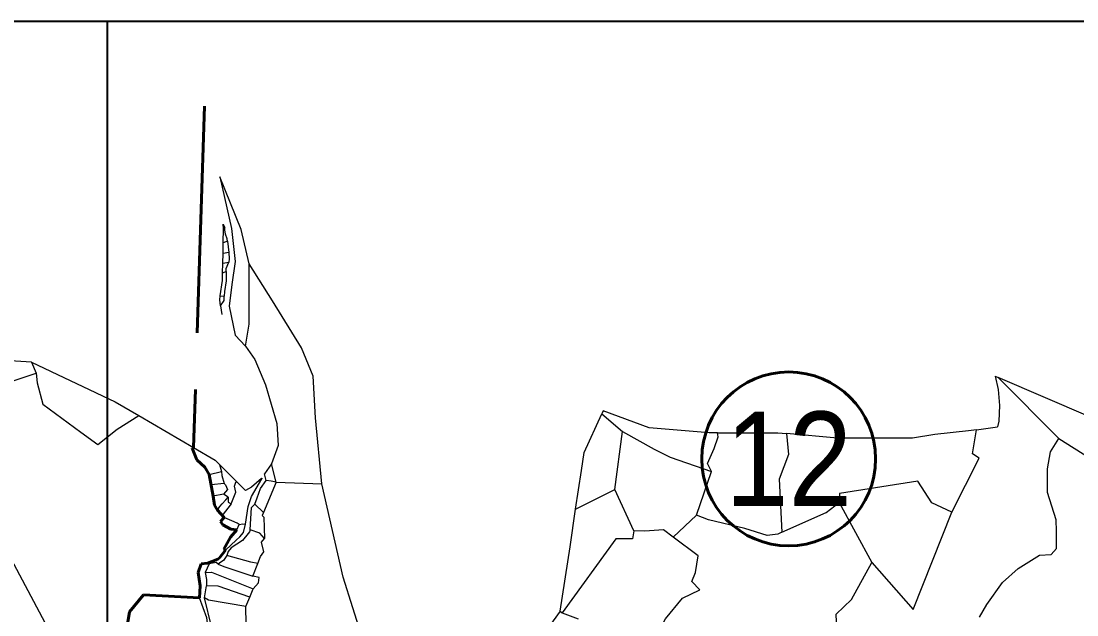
# Model space of a CAD drawing. Header units: metres. Extents: x 548568 to 557107, y 1817749 to 1829427.
# Drawn here: x 552936 to 553718, y 1824560 to 1825000 of the extents above; entities that cross this region are included whole.
import ezdxf
from ezdxf.enums import TextEntityAlignment as Align

# ---------------------------------------------------------------- set-up
doc = ezdxf.new("R2010")
doc.units = ezdxf.units.M
doc.header["$LTSCALE"] = 28
doc.linetypes.add('LONG_DASHED', pattern=[7.5, 6, -1.5])
for name, color, linetype, lineweight in [('10', 7, 'Continuous', 13), ('32', 7, 'Continuous', 13), ('34', 7, 'LONG_DASHED', 40), ('54', 7, 'Continuous', 25), ('63', 7, 'Continuous', 40)]:
    doc.layers.add(name, color=color, linetype=linetype, lineweight=lineweight)

msp = doc.modelspace()

# ---------------------------------------------------------------- linework, layer by layer
at = {"layer": '10'}
for p, q in [((553088.88, 1824836.88), (553085.7, 1824835.87)), ((553089.69, 1824828.67), (553085.54, 1824827.76)), ((553085.36, 1824820.78), (553089.8, 1824821.42)), ((553087.71, 1824814.51), (553085.15, 1824813.37)), ((553083.4, 1824796.41), (553086.26, 1824796.28)), ((553094.55, 1824767.34), (553102.07, 1824759.17)), ((552943.52, 1824747.3), (552946.91, 1824739.1)), ((553657.48, 1824737.03), (553659.85, 1824736.01)), ((553704.68, 1824690.7), (553659.85, 1824736.01)), ((553023.12, 1824707.76), (553063.59, 1824684.21)), ((553367.11, 1824711.26), (553366.08, 1824708.98)), ((553366.08, 1824708.98), (553381.59, 1824696.07)), ((553643.88, 1824697.34), (553659.29, 1824699.5)), ((553062.64, 1824683.59), (553063.59, 1824684.21)), ((553062.64, 1824683.59), (553063.59, 1824684.21)), ((553082.9, 1824671.62), (553084.33, 1824666.31)), ((553082.9, 1824671.62), (553095.76, 1824658.75)), ((553075.16, 1824664.23), (553084.33, 1824666.31)), ((553076.71, 1824656.41), (553075.16, 1824664.23)), ((553436.27, 1824634.13), (553447.48, 1824666.3)), ((553086.33, 1824657.51), (553076.71, 1824656.41)), ((553078.27, 1824647.99), (553076.71, 1824656.41)), ((553095.76, 1824658.75), (553102.24, 1824652.26)), ((553124.82, 1824658.44), (553115.48, 1824636.05)), ((553124.82, 1824658.44), (553158.76, 1824657.26)), ((553346.77, 1824638.42), (553375.82, 1824653.05)), ((553085.72, 1824649.52), (553078.27, 1824647.99)), ((553089.24, 1824647.4), (553085.72, 1824649.52)), ((553542.12, 1824643.48), (553566.26, 1824599)), ((553084.95, 1824633.68), (553081.41, 1824637.65)), ((553084.95, 1824633.68), (553081.41, 1824637.65)), ((553091.54, 1824642.45), (553084.95, 1824633.68)), ((553108.93, 1824642.17), (553115.48, 1824636.05)), ((553084.95, 1824633.68), (553086.35, 1824632.18)), ((553084.95, 1824633.68), (553086.35, 1824632.18)), ((553436.27, 1824634.13), (553419.05, 1824617.85)), ((552924, 1824609.78), (552978.98, 1824506.66)), ((553107.45, 1824588.96), (553111.38, 1824598.15)), ((553102.47, 1824566.46), (553105.32, 1824573.35)), ((553105.32, 1824573.35), (553107.71, 1824579.48)), ((553335.26, 1824562.87), (553313.67, 1824533.31)), ((553335.26, 1824562.87), (553336.87, 1824561.77)), ((553336.87, 1824561.77), (553348.63, 1824557.26))]:
    msp.add_line(p, q, dxfattribs=at)
for points in [[(553104.85, 1824820.25), (553098.9, 1824845.54), (553083.02, 1824884.64)], [(553085.7, 1824835.87), (553085.9, 1824846.44), (553085.64, 1824849.63)], [(553083.4, 1824796.41), (553084.99, 1824807.97), (553085.15, 1824813.37), (553085.36, 1824820.78), (553085.54, 1824827.76), (553085.7, 1824835.87)], [(553102.07, 1824759.17), (553104.83, 1824775.63), (553104.85, 1824820.25)], [(553158.76, 1824657.26), (553154.11, 1824706.11), (553152.36, 1824736.94), (553143.65, 1824757.87), (553122.15, 1824792.77), (553104.85, 1824820.25)], [(553083.63, 1824789.12), (553083.01, 1824793.56), (553083.4, 1824796.41)], [(553102.07, 1824759.17), (553109.17, 1824749.27), (553116.85, 1824730.68), (553125.24, 1824702.02), (553126.26, 1824685.73), (553121.41, 1824672.11)], [(552943.52, 1824747.3), (552915.94, 1824749.03), (552890.09, 1824749.03), (552859.07, 1824747.3), (552826.33, 1824736.95), (552767.73, 1824712.81), (552726.37, 1824692.11), (552709.67, 1824689.66)], [(552943.52, 1824747.3), (553005.56, 1824717.98), (553023.12, 1824707.76)], [(552892.11, 1824708.66), (552904.56, 1824725.07), (552946.91, 1824739.1)], [(552946.91, 1824739.1), (552947.79, 1824731.96), (552951.89, 1824716.36), (552980.24, 1824695.46), (552992.79, 1824686.47), (553007.05, 1824697.78), (553023.12, 1824707.76)], [(553657.48, 1824737.03), (553659.85, 1824727.15), (553660.92, 1824715.31), (553660.42, 1824703.72), (553659.29, 1824699.5)], [(553841.94, 1824625.51), (553773.76, 1824681.04), (553728.15, 1824706.66), (553659.85, 1824736.01)], [(553346.77, 1824638.42), (553350.97, 1824667.17), (553353.1, 1824680.4), (553366.08, 1824708.98)], [(553451.98, 1824694.99), (553445.81, 1824694.99), (553401.12, 1824698.81), (553367.11, 1824711.26)], [(553389.91, 1824622.39), (553375.82, 1824653.05), (553381.59, 1824696.07)], [(553381.59, 1824696.07), (553405.01, 1824682.89), (553416.68, 1824677.01), (553447.48, 1824666.3)], [(553447.48, 1824666.3), (553444.44, 1824672.42), (553449.32, 1824683.5), (553452.4, 1824692.08), (553451.98, 1824694.99)], [(553451.98, 1824694.99), (553496.51, 1824694.99), (553502.91, 1824694.44)], [(553502.91, 1824694.44), (553504.54, 1824678.99), (553497.44, 1824660.74), (553499.62, 1824621.46)], [(553643.88, 1824697.34), (553637.85, 1824696.5), (553612.84, 1824693.67), (553596.26, 1824691.17), (553540.66, 1824691.17), (553502.91, 1824694.44)], [(553625.52, 1824636.23), (553645.77, 1824676.27), (553640.71, 1824679.54), (553643.88, 1824697.34)], [(553645.99, 1824558.55), (553651.5, 1824567.96), (553662.95, 1824584.22), (553674.75, 1824594.5), (553690.39, 1824604.38), (553698.99, 1824604.82), (553703.06, 1824609.43), (553703.05, 1824622.25), (553702.92, 1824630.56), (553696.37, 1824650.74), (553696.29, 1824668.47), (553698.71, 1824680.98), (553704.68, 1824690.7)], [(553704.68, 1824690.7), (553734.27, 1824672.42), (553776.79, 1824645.07), (553802.61, 1824628.02), (553822.14, 1824607.23), (553833.85, 1824593.46)], [(553062.64, 1824683.59), (553066.18, 1824675.07), (553071.89, 1824669.51), (553075.16, 1824664.23)], [(553062.64, 1824683.59), (553066.18, 1824675.07), (553071.89, 1824669.51), (553075.16, 1824664.23)], [(553063.59, 1824684.21), (553079.66, 1824674.86), (553082.9, 1824671.62)], [(553124.82, 1824658.44), (553121.41, 1824672.11), (553116.33, 1824664.65)], [(553078.27, 1824647.99), (553076.71, 1824656.41), (553075.16, 1824664.23)], [(553084.33, 1824666.31), (553084.65, 1824663.38), (553086.33, 1824657.51)], [(553114.16, 1824661.47), (553114.02, 1824661.26), (553106.69, 1824654.87), (553102.24, 1824652.26)], [(553124.82, 1824658.44), (553121.26, 1824659.26), (553117.4, 1824659.59)], [(553625.52, 1824636.23), (553610.69, 1824643.1), (553600.21, 1824659.21), (553542.33, 1824650.11), (553542.12, 1824643.48)], [(553086.33, 1824657.51), (553087.4, 1824656.59), (553088.82, 1824652.95), (553085.72, 1824649.52)], [(553091.54, 1824642.45), (553094.88, 1824650.98), (553093.87, 1824655.55), (553094.98, 1824658.41), (553095.76, 1824658.75)], [(553217.95, 1824500.01), (553208.73, 1824504.9), (553195.94, 1824520.02), (553174.44, 1824588.06), (553158.76, 1824657.26)], [(553078.27, 1824647.99), (553079.17, 1824641.49), (553081.41, 1824637.65)], [(553078.27, 1824647.99), (553079.17, 1824641.49), (553081.41, 1824637.65)], [(553081.41, 1824637.65), (553083.1, 1824640.4), (553084.87, 1824642.43), (553087.63, 1824645.33), (553089.24, 1824647.4)], [(553089.24, 1824647.4), (553089.32, 1824643.67), (553091.54, 1824642.45)], [(553499.62, 1824621.46), (553532.33, 1824636.05), (553542.12, 1824643.48)], [(553115.48, 1824636.05), (553114.39, 1824633.9), (553115.73, 1824632.44), (553116.11, 1824616.79)], [(553335.26, 1824562.87), (553342.69, 1824610.48), (553346.77, 1824638.42)], [(553566.26, 1824599), (553596.85, 1824564.26), (553625.52, 1824636.23)], [(553086.35, 1824632.18), (553083.5, 1824629.21), (553085.25, 1824626.97), (553086.74, 1824626.1), (553091.3, 1824623.54), (553095.73, 1824623.08)], [(553086.35, 1824632.18), (553083.5, 1824629.21), (553085.25, 1824626.97), (553086.74, 1824626.1), (553091.3, 1824623.54), (553095.73, 1824623.08)], [(553097.4, 1824627.19), (553095.93, 1824628.05), (553086.35, 1824632.18)], [(553499.62, 1824621.46), (553496.6, 1824619.96), (553488.61, 1824618.95), (553472.19, 1824624.16), (553445.28, 1824630.47), (553436.27, 1824634.13)], [(553087.28, 1824608.18), (553085.96, 1824608.92), (553091, 1824617.63), (553095.73, 1824623.08), (553097.4, 1824627.19)], [(553087.28, 1824608.18), (553085.96, 1824608.92), (553091, 1824617.63), (553095.73, 1824623.08)], [(553097.4, 1824627.19), (553100.19, 1824627.66), (553102.08, 1824627.3)], [(553116.11, 1824616.79), (553112.75, 1824620.78), (553105.51, 1824623.25)], [(553389.91, 1824622.39), (553388.98, 1824616.57), (553376.56, 1824616.4), (553336.87, 1824561.77)], [(553419.05, 1824617.85), (553411.93, 1824623.1), (553398.07, 1824622.15), (553389.91, 1824622.39)], [(553111.38, 1824598.15), (553113.21, 1824603.33), (553115.82, 1824606.95), (553114.01, 1824613.95), (553116.11, 1824616.79)], [(553399.37, 1824529.52), (553413.36, 1824557.31), (553425.96, 1824572.62), (553438.89, 1824578.63), (553432.85, 1824584.79), (553435.58, 1824591.46), (553437.64, 1824603.87), (553419.05, 1824617.85)], [(553081.95, 1824597.72), (553086.03, 1824596.02), (553107.45, 1824588.96)], [(553111.38, 1824598.15), (553106.04, 1824599.21), (553088.32, 1824604.19)], [(553571.05, 1824513.21), (553544.05, 1824529.52), (553540.31, 1824549.43), (553539.8, 1824560.6), (553551.12, 1824571.54), (553566.26, 1824599)], [(553072.31, 1824591.56), (553076.86, 1824591.68), (553107.71, 1824579.48)], [(553107.71, 1824579.48), (553111.77, 1824583.87), (553112.29, 1824587.91), (553107.45, 1824588.96)], [(553105.32, 1824573.35), (553081.95, 1824581.48), (553073.35, 1824581.71)], [(552992.81, 1824512.56), (553007.2, 1824529.99), (553011.89, 1824536.9), (553016.28, 1824562.41), (553026.49, 1824574.95), (553068.17, 1824572.78)], [(552992.81, 1824512.56), (553007.2, 1824529.99), (553011.89, 1824536.9), (553016.28, 1824562.41), (553026.49, 1824574.95), (553068.17, 1824572.78)], [(553102.47, 1824566.46), (553074.74, 1824570.97), (553071.7, 1824572.79)], [(553102.37, 1824549.38), (553102.64, 1824553.17), (553102.47, 1824566.46)]]:
    msp.add_lwpolyline(points, dxfattribs=at)
at = {"layer": '32'}
for p, q in [((553085.64, 1824849.63), (553086.83, 1824847.05)), ((553088.88, 1824836.88), (553089.69, 1824828.67)), ((553083.63, 1824789.12), (553084.53, 1824782.61)), ((553114.16, 1824661.47), (553114.27, 1824661.02)), ((553117.4, 1824659.59), (553116.33, 1824664.65))]:
    msp.add_line(p, q, dxfattribs=at)
for points in [[(553083.02, 1824884.64), (553091.86, 1824846.49), (553094.57, 1824821.94), (553091.95, 1824804.97), (553089.97, 1824788.91), (553094.55, 1824767.34)], [(553088.88, 1824836.88), (553088.64, 1824838.62), (553087.34, 1824842.14), (553086.73, 1824845.32), (553086.83, 1824847.05)], [(553089.69, 1824828.67), (553089.92, 1824823.86), (553089.8, 1824821.42)], [(553087.71, 1824814.51), (553087.89, 1824816.65), (553089.8, 1824821.42)], [(553087.71, 1824814.51), (553087.73, 1824807.63), (553086.62, 1824799.62), (553086.26, 1824796.28)], [(553083.63, 1824789.12), (553086.4, 1824793.05), (553086.26, 1824796.28)], [(553102.08, 1824627.3), (553104.1, 1824640.42), (553106.67, 1824647.81), (553114.27, 1824661.02)], [(553108.93, 1824642.17), (553110.74, 1824646.94), (553113.13, 1824653.76), (553117.4, 1824659.59)], [(553105.51, 1824623.25), (553106.62, 1824639.65), (553108.93, 1824642.17)], [(553087.28, 1824608.18), (553095.15, 1824615.44), (553097.84, 1824617.95), (553100.74, 1824621.13), (553102.08, 1824627.3)], [(553105.51, 1824623.25), (553105.1, 1824621.57), (553104.13, 1824620.56), (553099.8, 1824615.3), (553091.57, 1824609.83), (553089.22, 1824607.19), (553088.32, 1824604.19)], [(553087.28, 1824608.18), (553082.97, 1824602.4), (553081.58, 1824601.46), (553074.1, 1824598.54), (553069.29, 1824597.89), (553067.04, 1824591.45), (553068.44, 1824581.68), (553068.17, 1824572.78)], [(553087.28, 1824608.18), (553082.97, 1824602.4), (553081.58, 1824601.46), (553074.1, 1824598.54), (553069.29, 1824597.89), (553067.04, 1824591.45), (553068.44, 1824581.68), (553068.17, 1824572.78)], [(553081.95, 1824597.72), (553080.33, 1824599.01), (553075.23, 1824597.89), (553072.31, 1824591.56)], [(553088.32, 1824604.19), (553085.89, 1824600.43), (553083.93, 1824599.3), (553081.95, 1824597.72)], [(553072.31, 1824591.56), (553073.18, 1824586.26), (553073.35, 1824581.71)], [(553076.99, 1824551.45), (553071.7, 1824572.79), (553073.35, 1824581.71)], [(553109.32, 1824461.9), (553113.31, 1824464.27), (553116.06, 1824471.18), (553111.92, 1824477.84), (553102.45, 1824484.65), (553092.27, 1824492.86), (553085.93, 1824498.41), (553078.61, 1824506.75), (553079.4, 1824511.91), (553082.36, 1824518.97), (553077.78, 1824527.17), (553073.48, 1824557.94), (553068.17, 1824572.78)]]:
    msp.add_lwpolyline(points, dxfattribs=at)
at = {"layer": '34'}
msp.add_lwpolyline([(553071.85, 1824936.94), (553063.59, 1824684.21), (553062.64, 1824683.59), (553066.18, 1824675.07), (553071.89, 1824669.51), (553075.16, 1824664.23), (553078.27, 1824647.99), (553079.17, 1824641.49), (553081.41, 1824637.65), (553086.35, 1824632.18), (553083.5, 1824629.21), (553085.25, 1824626.97), (553091.3, 1824623.54), (553095.73, 1824623.08), (553091, 1824617.63), (553085.96, 1824608.92), (553087.28, 1824608.18), (553082.97, 1824602.4), (553081.58, 1824601.46), (553074.1, 1824598.54), (553069.29, 1824597.89), (553067.04, 1824591.45), (553068.44, 1824581.68), (553068.17, 1824572.78), (553026.49, 1824574.95), (553016.28, 1824562.41), (553011.89, 1824536.9)], dxfattribs=at)
at = {"layer": '54'}
for p, q in [((549000, 1825000), (555000, 1825000)), ((553000, 1820000), (553000, 1825000))]:
    msp.add_line(p, q, dxfattribs=at)
at = {"layer": '63'}
msp.add_circle((553504.63, 1824675.73), 64.42, dxfattribs=at)

# ---------------------------------------------------------------- texts
at = {"layer": '34', "width": 0.9}
msp.add_text('12', height=70, dxfattribs=at).set_placement((553504.62, 1824640.73), align=Align.CENTER)

doc.saveas('drawing.dxf')
